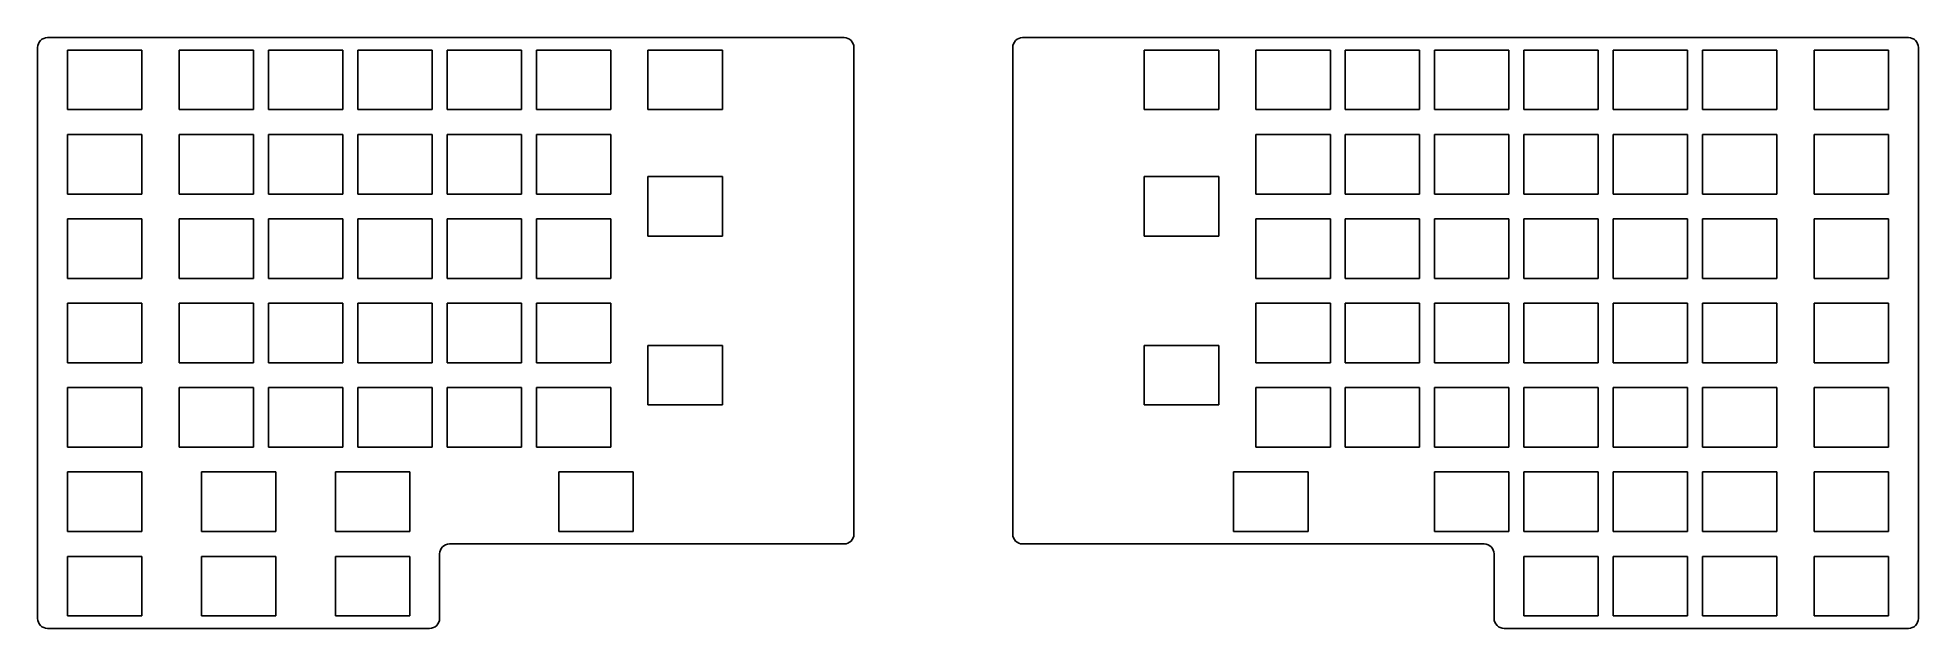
# Model space of a CAD drawing. Header units: millimetres. Extents: x 22 to 400, y -142 to -24.
import ezdxf

# ---------------------------------------------------------------- set-up
doc = ezdxf.new("R2010")
doc.units = ezdxf.units.MM

msp = doc.modelspace()

# ---------------------------------------------------------------- linework, layer by layer
for p, q in [((21.5, -140.5), (21.5, -25.5)), ((23.5, -23.5), (184, -23.5)), ((42.5, -26), (27.5, -26)), ((27.5, -26), (27.5, -38)), ((42.5, -38), (42.5, -26)), ((65, -26), (50, -26)), ((50, -26), (50, -38)), ((65, -38), (65, -26)), ((83, -26), (68, -26)), ((68, -26), (68, -38)), ((83, -38), (83, -26)), ((101, -26), (86, -26)), ((86, -26), (86, -38)), ((101, -38), (101, -26)), ((119, -26), (104, -26)), ((104, -26), (104, -38)), ((119, -38), (119, -26)), ((137, -26), (122, -26)), ((122, -26), (122, -38)), ((137, -38), (137, -26)), ((159.5, -26), (144.5, -26)), ((144.5, -26), (144.5, -38)), ((159.5, -38), (159.5, -26)), ((186, -123.5), (186, -25.5)), ((218, -25.5), (218, -123.5)), ((220, -23.5), (398.5, -23.5)), ((259.5, -26), (244.5, -26)), ((244.5, -26), (244.5, -38)), ((259.5, -38), (259.5, -26)), ((282, -26), (267, -26)), ((267, -26), (267, -38)), ((282, -38), (282, -26)), ((300, -26), (285, -26)), ((285, -26), (285, -38)), ((300, -38), (300, -26)), ((318, -26), (303, -26)), ((303, -26), (303, -38)), ((318, -38), (318, -26)), ((336, -26), (321, -26)), ((321, -26), (321, -38)), ((336, -38), (336, -26)), ((354, -26), (339, -26)), ((339, -26), (339, -38)), ((354, -38), (354, -26)), ((372, -26), (357, -26)), ((357, -26), (357, -38)), ((372, -38), (372, -26)), ((394.5, -26), (379.5, -26)), ((379.5, -26), (379.5, -38)), ((394.5, -38), (394.5, -26)), ((400.5, -140.5), (400.5, -25.5)), ((27.5, -38), (42.5, -38)), ((50, -38), (65, -38)), ((68, -38), (83, -38)), ((86, -38), (101, -38)), ((104, -38), (119, -38)), ((122, -38), (137, -38)), ((144.5, -38), (159.5, -38)), ((244.5, -38), (259.5, -38)), ((267, -38), (282, -38)), ((285, -38), (300, -38)), ((303, -38), (318, -38)), ((321, -38), (336, -38)), ((339, -38), (354, -38)), ((357, -38), (372, -38)), ((379.5, -38), (394.5, -38)), ((42.5, -43), (27.5, -43)), ((27.5, -43), (27.5, -55)), ((42.5, -55), (42.5, -43)), ((65, -43), (50, -43)), ((50, -43), (50, -55)), ((65, -55), (65, -43)), ((83, -43), (68, -43)), ((68, -43), (68, -55)), ((83, -55), (83, -43)), ((101, -43), (86, -43)), ((86, -43), (86, -55)), ((101, -55), (101, -43)), ((119, -43), (104, -43)), ((104, -43), (104, -55)), ((119, -55), (119, -43)), ((137, -43), (122, -43)), ((122, -43), (122, -55)), ((137, -55), (137, -43)), ((282, -43), (267, -43)), ((267, -43), (267, -55)), ((282, -55), (282, -43)), ((300, -43), (285, -43)), ((285, -43), (285, -55)), ((300, -55), (300, -43)), ((318, -43), (303, -43)), ((303, -43), (303, -55)), ((318, -55), (318, -43)), ((336, -43), (321, -43)), ((321, -43), (321, -55)), ((336, -55), (336, -43)), ((354, -43), (339, -43)), ((339, -43), (339, -55)), ((354, -55), (354, -43)), ((372, -43), (357, -43)), ((357, -43), (357, -55)), ((372, -55), (372, -43)), ((394.5, -43), (379.5, -43)), ((379.5, -43), (379.5, -55)), ((394.5, -55), (394.5, -43)), ((159.5, -51.5), (144.5, -51.5)), ((144.5, -51.5), (144.5, -63.5)), ((159.5, -63.5), (159.5, -51.5)), ((259.5, -51.5), (244.5, -51.5)), ((244.5, -51.5), (244.5, -63.5)), ((259.5, -63.5), (259.5, -51.5)), ((27.5, -55), (42.5, -55)), ((50, -55), (65, -55)), ((68, -55), (83, -55)), ((86, -55), (101, -55)), ((104, -55), (119, -55)), ((122, -55), (137, -55)), ((267, -55), (282, -55)), ((285, -55), (300, -55)), ((303, -55), (318, -55)), ((321, -55), (336, -55)), ((339, -55), (354, -55)), ((357, -55), (372, -55)), ((379.5, -55), (394.5, -55)), ((42.5, -60), (27.5, -60)), ((27.5, -60), (27.5, -72)), ((42.5, -72), (42.5, -60)), ((65, -60), (50, -60)), ((50, -60), (50, -72)), ((65, -72), (65, -60)), ((83, -60), (68, -60)), ((68, -60), (68, -72)), ((83, -72), (83, -60)), ((101, -60), (86, -60)), ((86, -60), (86, -72)), ((101, -72), (101, -60)), ((119, -60), (104, -60)), ((104, -60), (104, -72)), ((119, -72), (119, -60)), ((137, -60), (122, -60)), ((122, -60), (122, -72)), ((137, -72), (137, -60)), ((282, -60), (267, -60)), ((267, -60), (267, -72)), ((282, -72), (282, -60)), ((300, -60), (285, -60)), ((285, -60), (285, -72)), ((300, -72), (300, -60)), ((318, -60), (303, -60)), ((303, -60), (303, -72)), ((318, -72), (318, -60)), ((336, -60), (321, -60)), ((321, -60), (321, -72)), ((336, -72), (336, -60)), ((354, -60), (339, -60)), ((339, -60), (339, -72)), ((354, -72), (354, -60)), ((372, -60), (357, -60)), ((357, -60), (357, -72)), ((372, -72), (372, -60)), ((394.5, -60), (379.5, -60)), ((379.5, -60), (379.5, -72)), ((394.5, -72), (394.5, -60)), ((144.5, -63.5), (159.5, -63.5)), ((244.5, -63.5), (259.5, -63.5)), ((27.5, -72), (42.5, -72)), ((50, -72), (65, -72)), ((68, -72), (83, -72)), ((86, -72), (101, -72)), ((104, -72), (119, -72)), ((122, -72), (137, -72)), ((267, -72), (282, -72)), ((285, -72), (300, -72)), ((303, -72), (318, -72)), ((321, -72), (336, -72)), ((339, -72), (354, -72)), ((357, -72), (372, -72)), ((379.5, -72), (394.5, -72)), ((42.5, -77), (27.5, -77)), ((27.5, -77), (27.5, -89)), ((42.5, -89), (42.5, -77)), ((65, -77), (50, -77)), ((50, -77), (50, -89)), ((65, -89), (65, -77)), ((83, -77), (68, -77)), ((68, -77), (68, -89)), ((83, -89), (83, -77)), ((101, -77), (86, -77)), ((86, -77), (86, -89)), ((101, -89), (101, -77)), ((119, -77), (104, -77)), ((104, -77), (104, -89)), ((119, -89), (119, -77)), ((137, -77), (122, -77)), ((122, -77), (122, -89)), ((137, -89), (137, -77)), ((282, -77), (267, -77)), ((267, -77), (267, -89)), ((282, -89), (282, -77)), ((300, -77), (285, -77)), ((285, -77), (285, -89)), ((300, -89), (300, -77)), ((318, -77), (303, -77)), ((303, -77), (303, -89)), ((318, -89), (318, -77)), ((336, -77), (321, -77)), ((321, -77), (321, -89)), ((336, -89), (336, -77)), ((354, -77), (339, -77)), ((339, -77), (339, -89)), ((354, -89), (354, -77)), ((372, -77), (357, -77)), ((357, -77), (357, -89)), ((372, -89), (372, -77)), ((394.5, -77), (379.5, -77)), ((379.5, -77), (379.5, -89)), ((394.5, -89), (394.5, -77)), ((159.5, -85.5), (144.5, -85.5)), ((144.5, -85.5), (144.5, -97.5)), ((159.5, -97.5), (159.5, -85.5)), ((259.5, -85.5), (244.5, -85.5)), ((244.5, -85.5), (244.5, -97.5)), ((259.5, -97.5), (259.5, -85.5)), ((27.5, -89), (42.5, -89)), ((50, -89), (65, -89)), ((68, -89), (83, -89)), ((86, -89), (101, -89)), ((104, -89), (119, -89)), ((122, -89), (137, -89)), ((267, -89), (282, -89)), ((285, -89), (300, -89)), ((303, -89), (318, -89)), ((321, -89), (336, -89)), ((339, -89), (354, -89)), ((357, -89), (372, -89)), ((379.5, -89), (394.5, -89)), ((42.5, -94), (27.5, -94)), ((27.5, -94), (27.5, -106)), ((42.5, -106), (42.5, -94)), ((65, -94), (50, -94)), ((50, -94), (50, -106)), ((65, -106), (65, -94)), ((83, -94), (68, -94)), ((68, -94), (68, -106)), ((83, -106), (83, -94)), ((101, -94), (86, -94)), ((86, -94), (86, -106)), ((101, -106), (101, -94)), ((119, -94), (104, -94)), ((104, -94), (104, -106)), ((119, -106), (119, -94)), ((137, -94), (122, -94)), ((122, -94), (122, -106)), ((137, -106), (137, -94)), ((282, -94), (267, -94)), ((267, -94), (267, -106)), ((282, -106), (282, -94)), ((300, -94), (285, -94)), ((285, -94), (285, -106)), ((300, -106), (300, -94)), ((318, -94), (303, -94)), ((303, -94), (303, -106)), ((318, -106), (318, -94)), ((336, -94), (321, -94)), ((321, -94), (321, -106)), ((336, -106), (336, -94)), ((354, -94), (339, -94)), ((339, -94), (339, -106)), ((354, -106), (354, -94)), ((372, -94), (357, -94)), ((357, -94), (357, -106)), ((372, -106), (372, -94)), ((394.5, -94), (379.5, -94)), ((379.5, -94), (379.5, -106)), ((394.5, -106), (394.5, -94)), ((144.5, -97.5), (159.5, -97.5)), ((244.5, -97.5), (259.5, -97.5)), ((27.5, -106), (42.5, -106)), ((50, -106), (65, -106)), ((68, -106), (83, -106)), ((86, -106), (101, -106)), ((104, -106), (119, -106)), ((122, -106), (137, -106)), ((267, -106), (282, -106)), ((285, -106), (300, -106)), ((303, -106), (318, -106)), ((321, -106), (336, -106)), ((339, -106), (354, -106)), ((357, -106), (372, -106)), ((379.5, -106), (394.5, -106)), ((42.5, -111), (27.5, -111)), ((27.5, -111), (27.5, -123)), ((42.5, -123), (42.5, -111)), ((69.5, -111), (54.5, -111)), ((54.5, -111), (54.5, -123)), ((69.5, -123), (69.5, -111)), ((96.5, -111), (81.5, -111)), ((81.5, -111), (81.5, -123)), ((96.5, -123), (96.5, -111)), ((141.5, -111), (126.5, -111)), ((126.5, -111), (126.5, -123)), ((141.5, -123), (141.5, -111)), ((277.5, -111), (262.5, -111)), ((262.5, -111), (262.5, -123)), ((277.5, -123), (277.5, -111)), ((318, -111), (303, -111)), ((303, -111), (303, -123)), ((318, -123), (318, -111)), ((336, -111), (321, -111)), ((321, -111), (321, -123)), ((336, -123), (336, -111)), ((354, -111), (339, -111)), ((339, -111), (339, -123)), ((354, -123), (354, -111)), ((372, -111), (357, -111)), ((357, -111), (357, -123)), ((372, -123), (372, -111)), ((394.5, -111), (379.5, -111)), ((379.5, -111), (379.5, -123)), ((394.5, -123), (394.5, -111)), ((27.5, -123), (42.5, -123)), ((54.5, -123), (69.5, -123)), ((81.5, -123), (96.5, -123)), ((126.5, -123), (141.5, -123)), ((262.5, -123), (277.5, -123)), ((303, -123), (318, -123)), ((321, -123), (336, -123)), ((339, -123), (354, -123)), ((357, -123), (372, -123)), ((379.5, -123), (394.5, -123)), ((42.5, -128), (27.5, -128)), ((27.5, -128), (27.5, -140)), ((42.5, -140), (42.5, -128)), ((69.5, -128), (54.5, -128)), ((54.5, -128), (54.5, -140)), ((69.5, -140), (69.5, -128)), ((96.5, -128), (81.5, -128)), ((81.5, -128), (81.5, -140)), ((96.5, -140), (96.5, -128)), ((102.5, -127.5), (102.5, -140.5)), ((104.5, -125.5), (184, -125.5)), ((220, -125.5), (313, -125.5)), ((315, -127.5), (315, -140.5)), ((336, -128), (321, -128)), ((321, -128), (321, -140)), ((336, -140), (336, -128)), ((354, -128), (339, -128)), ((339, -128), (339, -140)), ((354, -140), (354, -128)), ((372, -128), (357, -128)), ((357, -128), (357, -140)), ((372, -140), (372, -128)), ((394.5, -128), (379.5, -128)), ((379.5, -128), (379.5, -140)), ((394.5, -140), (394.5, -128)), ((27.5, -140), (42.5, -140)), ((54.5, -140), (69.5, -140)), ((81.5, -140), (96.5, -140)), ((321, -140), (336, -140)), ((339, -140), (354, -140)), ((357, -140), (372, -140)), ((379.5, -140), (394.5, -140)), ((100.5, -142.5), (23.5, -142.5)), ((317, -142.5), (398.5, -142.5))]:
    msp.add_line(p, q)
for centre, start, end in [((23.5, -25.5), 90, 180), ((184, -25.5), 0, 90), ((220, -25.5), 90, 180), ((398.5, -25.5), 0, 90), ((184, -123.5), 270, 0), ((220, -123.5), 180, 270), ((104.5, -127.5), 90, 180), ((313, -127.5), 0, 90), ((23.5, -140.5), 180, 270), ((100.5, -140.5), 270, 0), ((317, -140.5), 180, 270), ((398.5, -140.5), 270, 0)]:
    msp.add_arc(centre, 2, start, end)

doc.saveas('drawing.dxf')
